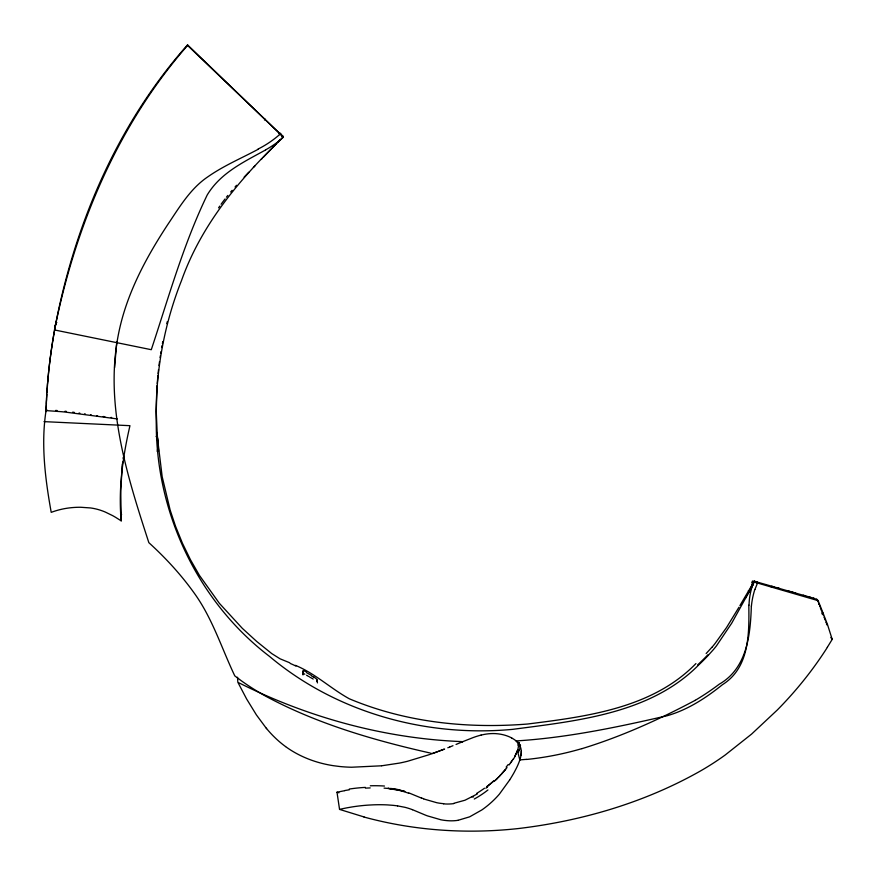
<?xml version="1.0" encoding="UTF-8"?>
<svg xmlns="http://www.w3.org/2000/svg" width="876" height="876" viewBox="0 0 876 876"><rect width="100%" height="100%" fill="white"/><g stroke="black" fill="none" stroke-linecap="round" stroke-linejoin="round"><path stroke-width="1.31" d="M518.833 743.921L517.891 749.538L515.055 755.955M157.154 451.304L158.446 451.326L158.468 450.045L157.187 450.078M46.132 411.6L46.22 408.315M158.446 451.326L157.275 436.379L162.18 476.708L170.174 510.139L175.474 526.071L182.416 543.197L190.431 559.665L199.476 575.444L219.372 603.323L242.302 628.322L256.701 641.451L271.768 653.595L280.101 658.829L289.792 662.803M46.899 409.837L46.176 409.804C40.734 443.738 45.191 478.712 51.213 512.351A72.763 62.733 4.7 0 1 64.386 508.682L66.368 508.343A71.241 61.44 4.8 0 1 69.412 507.905A74.657 64.342 4.6 0 1 80.8 507.27L90.567 507.949A49.768 43.176 5.2 0 1 99.886 510.051L101.89 510.73A57.597 49.855 5.1 0 1 105.372 512.088L112.599 515.614A98.966 84.643 5.2 0 1 115.49 517.267L121.206 520.859L120.757 490.637L122.103 467.784M46.242 407.723L46.034 410.592L61.397 411.687A106.981 42.935 1.1 0 1 64.89 412.038L117.198 418.903M46.089 408.512L46.373 403.88M114.581 367.613L116.782 341.771M46.121 407.625L46.428 402.686M46.275 403.475L46.581 399.127M46.329 402.281L46.844 394.397M46.505 398.722L47.063 390.86M748.816 605.152C749.177 633.556 749.692 667.654 722.372 684.736C705.892 698.019 687.649 709.899 667.118 715.736C617.383 727.211 567.155 737.778 516.095 740.932A23.05 18.681 -16.7 0 1 518.778 743.877A20.422 16.556 -16.8 0 1 521.089 749.396L521.275 751.181A27.714 22.469 -16.5 0 1 521.001 755.09A27.922 22.656 -16.5 0 0 521.297 751.334M46.844 392.82L47.14 389.689M157.1 385.539L156.235 411.227L157.198 433.335M46.997 390.455L47.403 386.163M47.085 389.283L47.49 384.98M157.242 383.546L157.91 375.574M47.348 385.747L47.775 381.465M47.435 384.575L47.873 380.293M518.756 744.907L518.691 745.629L520.541 745.651M518.767 745.158L518.745 742.432L518.811 743.713M47.731 381.049L48.081 377.95M47.83 379.877L48.191 376.779M48.049 377.534L48.421 374.435M48.158 376.362L48.53 373.264M48.388 374.019L48.651 372.092M48.508 372.847L48.892 369.76M158.107 373.581L158.534 369.584M48.629 371.687L49.286 366.256M48.881 369.344L49.417 365.084M122.454 464.335L122.717 461.991M751.345 606.126C750.414 634.925 747.075 668.322 719.207 684.222A216.624 184.661 -25.3 0 1 695.215 700.318M49.275 365.829L49.691 362.741M49.406 364.668L49.833 361.58M49.691 362.325L50.118 359.237M123.133 458.433L123.275 457.239M49.833 361.153L50.271 358.076M159.005 365.588L159.52 361.591M50.129 358.821L50.578 355.733M50.282 357.649L50.731 354.572M50.589 355.317L51.049 352.24M50.753 354.145L51.213 351.068M51.071 351.802L51.388 349.907M51.246 350.641L51.553 348.736M51.41 349.469L51.728 347.564M51.585 348.309L51.892 346.403M51.761 347.137L52.078 345.232M160.078 357.594L160.385 355.601M51.936 345.965L52.429 342.899M52.111 344.805L52.615 341.739M52.472 342.472L52.801 340.567M52.659 341.301L52.987 339.406M160.691 353.597L161.02 351.594M52.845 340.129L53.37 337.074M53.042 338.968L53.567 335.913M53.425 336.636L53.764 334.741M53.622 335.464L53.962 333.581M53.819 334.303L54.367 331.248M54.027 333.132L54.859 328.5M54.443 330.8L54.728 329.223M161.699 347.597L162.049 345.604M54.816 328.686L55.057 327.449M54.914 328.161L55.254 326.387M55.111 327.109L55.451 325.335M265.625 149.927C246.036 160.801 224.771 170.776 211.072 189.238A72.642 70.857 2.4 0 0 207.207 194.998C183.336 244.415 168.542 297.709 151.285 349.699L54.542 329.956L55.648 324.284M55.506 324.996L55.845 323.222M55.703 323.934L56.042 322.171M162.421 343.6L162.805 341.607M54.542 329.956C73.912 225.964 116.913 124.502 187.552 44.862L283.386 137.061C240.561 177.861 201.546 224.059 181.507 280.572C163.33 326.299 154.888 375.76 156.267 424.926C156.607 514.146 198.315 602.009 269.469 656.376C336.417 712.637 426.097 737.417 512.646 729.358C577.043 720.828 650.222 713.809 698.49 665.169A213.613 183.599 -23.6 0 0 707.589 656.091L713.206 649.828A124.95 104.693 -24.9 0 0 716.48 645.831L731.712 623.186L752.867 585.004M55.319 325.992C76.245 223.96 118.479 124.315 187.573 45.442L187.552 44.862M166.779 323.638L167.283 321.645M521.023 755.09A41.971 34.098 -16 0 1 520.103 758.988L519.829 759.897L526.421 759.361M517.508 751.006L519.829 759.897M754.937 589.438L757.532 583.033L756.755 581.861A6.756 2.19 26.6 0 0 755.846 581.598L755.769 581.533M517.42 750.754L517.738 749.856L519.227 749.779M745.356 598.439L745.772 597.585M746.199 596.72L754.641 581.39M771.307 587.128L771.767 586.219M756.317 582.715L756.755 581.861M752.966 584.829C751.06 584.062 754.51 579.332 754.225 582.474M821.984 613.912L822.257 612.685M515.165 755.769L515.197 755.583A63.072 48.64 15.8 0 0 517.464 750.765M754.225 581.314L739.902 605.623M738.961 607.254L726.554 627.523L715.112 643.433A124.939 100.127 -26.3 0 1 711.87 647.408M827.47 624.435L832.2 639.381L827.316 647.32M509.755 779.837L510.467 778.687A169.626 140.565 -11.3 0 0 514.234 772.303L516.358 768.241A95.572 78.271 -14 0 0 517.683 765.427L518.077 764.518A64.671 52.713 -15.2 0 0 520.125 758.988M509.657 779.979L499.408 794.105A90.075 73.485 -13.9 0 1 491.951 801.836L489.64 803.894A85.388 69.576 -14 0 1 481.833 809.95L469.635 816.837L458.049 820.297M513.325 758.78L512.34 760.423M512.405 760.204L510.401 763.193M218.562 207.853L219.821 206.046M511.026 762.219L511.661 761.31M510.38 763.116L509.076 764.978M226.424 197.188L227.826 195.457M506.996 767.54L505.364 769.654M505.54 769.325L505.167 769.884M505.145 769.807L501.74 773.847M504.543 770.519L498.751 777.034M230.662 192.03L232.107 190.344M711.805 647.375L706.155 653.54M235.053 186.982L236.542 185.307M499.736 775.895L500.733 774.833M244.141 177.094L248.784 172.233M272.25 148.066L275.918 144.244M280.331 139.667L278.119 141.956M282.543 137.379L283.276 136.612A6.439 0.799 45.2 0 1 282.335 135.66L281.448 134.718M271.516 148.832L263.402 157.198M253.449 167.404L255.015 165.794M261.179 159.476L261.924 158.72M281.853 136.667L282.357 135.649M498.729 776.946L496.582 779.191M497.688 777.997L494.294 781.337M279.028 133.787L279.805 133.042A5.869 0.734 45.2 0 1 280.791 134.028L281.229 134.488M495.301 780.297L496.331 779.333M282.444 137.083L283.211 136.349M695.927 663.57C652.39 708.356 586.526 716.579 527.691 724.014C487.111 727.255 445.95 725.448 406.135 716.699C386.732 712.429 367.668 706.494 349.338 698.796C330.854 688.624 315.294 673.578 295.464 665.366M277.692 141.967L283.386 137.061L187.573 45.442M487.614 786.812L487.012 787.382M486.771 787.458L485.862 788.236M477.398 793.919L465.003 800.215L453.757 803.325M695.215 700.329C658.982 719.579 621.237 736.661 581.927 748.662M258.081 149.336C241.349 158.282 223.741 165.717 208.127 176.624C190.377 188.46 179.427 207.262 167.754 224.552C145.931 257.84 126.637 293.734 118.676 333.088C104.167 404.186 127.053 475.591 148.854 542.671C165.564 557.848 180.938 574.568 194.089 592.921C212.342 618.073 221.562 648.087 234.79 675.889L241.491 680.893A284.601 254.489 -18.1 0 0 265.778 696.234C317.112 723.817 373.713 740.286 430.335 753.053M462.517 741.764L456.057 744.447M462.397 741.819L462.813 741.643C385.155 738.698 308.462 717.652 239.093 682.908M462.78 741.654L473.128 737.581A65.536 52.549 -16.1 0 1 481.077 735.084M452.98 745.706L449.749 746.998M449.092 747.261L449.771 746.987M448.479 747.502L447.8 747.775M444.625 749.013L430.324 754.302M443.858 749.308L442.369 749.878M441.624 750.163L440.124 750.732M438.613 751.301L439.38 751.017M437.869 751.575L434.846 752.692M433.335 753.24L434.091 752.966M429.448 754.608L407.559 761.266A152.774 130.393 -12.4 0 1 399.412 763.095L381.706 765.777M481.088 735.106L483.76 734.504A40.208 32.489 -16.2 0 1 495.323 733.606L496.002 733.661A38.851 31.405 -16.2 0 1 510.642 737.417L511.726 737.964M344.728 790.546L349.393 789.769M381.498 765.799L351.583 767.234A135.287 114.898 -11.7 0 1 339.943 766.533L333.504 765.712A110.748 93.403 -11.4 0 1 309.129 759.306L308.078 758.89A109.544 92.352 -11.3 0 1 299.592 755.101L296.69 753.59A107.266 90.381 -11.3 0 1 285.598 746.604M518.866 751.805L517.223 751.893M365.401 788.115L370.187 787.918M472 796.886L473.609 796.886M156.125 436.412L157.111 436.423M44.008 421.63L129.955 425.681C122.739 456.779 118.282 488.907 121.206 520.859M384.071 788.126L388.856 788.51L387.969 788.345M55.681 410.417L57.126 410.526M388.298 788.378L390.51 788.608M65.021 411.249L66.423 411.402M110.956 417.414L111.646 417.502M104.835 416.691L103.204 416.494M72.675 412.158L74.274 412.366M96.721 415.651L97.532 415.761M79.037 413.034L79.836 413.154M90.546 414.764L91.29 414.885M84.556 413.855L85.3 413.976M397.551 805.887L404.953 807.311A64.999 51.235 -11.5 0 1 412.465 809.698M394.189 789.167L401.482 790.59M755.221 581.478L754.499 581.303M432.58 753.502L431.616 753.316M398.963 789.944L404.876 791.455L389.229 788.597A85.64 63.444 -7.8 0 1 394.222 789.09M56.009 322.357L56.83 322.532M364.033 816.947L339.549 809.402L336.986 792.145L338.935 792.813M773.902 586.832L753.721 581.095M809.074 596.885L814.56 598.516M779.41 588.409L772.413 586.46M803.139 595.187L810.3 597.29M777.308 587.862L805.69 595.976M788.05 590.928L795.682 593.107M816.421 598.987L818.151 600.673L822.936 612.773M813.267 598.089L817.396 599.961M754.4 582.124L818.151 600.673M423.699 798.956L436.828 802.723A52.56 41.621 -13.2 0 0 443.606 803.664M408.873 792.9L421.29 798.014M412.476 809.687L425.101 814.976A121.249 99.47 -16.6 0 0 427.346 815.852L440.88 819.772A53.37 43.088 -14.9 0 0 447.767 820.692A38.292 30.791 -14.7 0 0 458.049 820.33M306.633 672.724L311.593 675.516M317.44 682.897L317.068 681.156M313.192 679.042L312.48 678.648M311.779 678.243L310.706 677.652M310.005 677.247L309.294 676.841M308.593 676.436L307.903 676.042M307.224 675.648L306.545 675.254M304.859 674.257L304.18 673.852M303.512 673.447L302.647 671.585A2.584 0.986 42 0 1 303.249 671.224M313.52 676.688L316.685 679.141L317.309 681.495M120.494 513.599L121.633 514.442M281.065 134.313L280.78 133.984A124.491 119.399 53.8 0 1 279.926 134.663M266.841 728.898L267.016 729.106A147.256 124.929 -12.9 0 0 273.487 736.19L275.644 738.282A117.362 99.087 -11.7 0 0 285.554 746.571M266.643 728.657L266.129 728.044M266.063 727.956L256.405 714.915L246.627 698.993L237.834 682.251L237.516 677.257M830.842 637.443L832.2 639.381M748.334 590.752L749.046 591.847M822.98 612.861L827.437 624.347M820.363 607.791L820.943 609.225M821.206 609.959L821.611 611.021M822.663 613.682L822.137 612.313M819.575 605.743L819.947 606.707M818.721 603.531L818.972 604.112M818.918 604.035L819.169 604.615M822.936 614.372L823.199 615.062M817.943 601.483L818.195 602.064M823.977 617.142L824.239 617.832M817.505 600.246L817.198 599.502M824.754 619.212L825.006 619.901M825.783 622.048L826.024 622.748M826.517 624.139L826.747 624.84M279.805 133.042L279.991 133.82M518.702 742.311L518.789 743.122M317.211 681.2L317.068 679.809M302.888 674.17L302.647 671.585M303.008 674.925L302.844 673.042M157.768 441.581L158.337 447.756M157.647 438.821L157.811 440.759M158.392 448.512L158.468 449.99M518.811 743.198L518.833 743.79A25.941 21.013 -16.6 0 0 511.683 738.019M751.728 582.748A106.193 82.421 -22 0 1 752.517 580.952M518.023 744.151A23.159 13.72 -42.3 0 1 517.891 745.202M487.943 789.977A77.756 48.914 -15.5 0 1 474.288 799.032M493.582 781.042A87.622 49.198 -18.4 0 1 486.957 786.517M508.233 764.485A189.369 143.905 9.8 0 1 506.142 767.091M514.979 756.448A95.506 73.157 11.5 0 1 513.555 758.89M265.308 119.202A137.006 129.528 56.2 0 1 264.475 119.99M390.565 788.433A76.409 56.732 -7.8 0 1 399.051 789.758M707.939 654.766A218.069 175.211 -26.9 0 1 697.603 664.939M290.285 663.471A60.915 16.666 38.1 0 1 295.902 666.056M157.592 438.471A32.368 0.931 84.4 0 1 157.132 432.886M221.091 204.25A179.197 167.798 -17.3 0 1 225.066 198.94M280.2 134.05A110.934 106.554 61.5 0 1 257.971 149.117M520.235 744.512A31.525 19.141 -42.5 0 1 519.337 750.622M751.411 606.126A96.765 76.858 -31.2 0 1 754.838 589.428M581.916 748.608A270.739 235.326 -22.7 0 1 526.421 759.47M303.162 670.523A14.662 5.541 41.4 0 1 306.425 672.012M311.757 676.086A33.989 10.271 37.7 0 1 313.619 677.225M750.349 589.887A68.678 52.385 -28.9 0 1 752.506 583.799M337.019 792.276A131.882 106.467 -10 0 1 344.75 790.689M749.057 605.119A78.073 62.393 -30.9 0 1 752.725 584.861M339.549 809.402A133.601 103.258 -10.9 0 1 347.4 807.749L352.141 806.927A138.353 106.773 -10.9 0 1 368.38 805.099L373.22 804.847A125.049 96.886 -10.9 0 1 387.301 804.902L392.601 805.296A87.611 68.624 -11.2 0 1 397.551 805.887M349.294 789.046A136.579 110.551 -10.1 0 1 365.412 787.393M370.296 785.783A122.892 96.294 -9.4 0 1 384.487 786.035M401.285 790.951A63.663 47.348 -7.9 0 1 408.621 793.24M423.601 798.737A119.629 93.633 -12.1 0 1 421.389 797.883M453.779 803.62A37.69 29.685 -12.9 0 1 443.552 803.85M484.483 788.225A82.629 47.873 -17.3 0 1 476.675 793.382M493.604 781.118A87.633 49.198 -18.4 0 1 486.99 786.593M827.371 647.342A366.781 319.543 -22.8 0 1 777.286 710.009L751.575 734.099L725.142 755.046A242.05 203.155 -23.4 0 1 700.822 770.77C645.032 802.46 582.168 820.911 518.636 828.51A400.956 353.291 -23.3 0 1 364 817.034M122.016 466.974A52.286 6.592 -82.2 0 1 122.257 464.608M277.736 142.011A122.388 117.329 62 0 1 265.603 149.884"/></g></svg>
